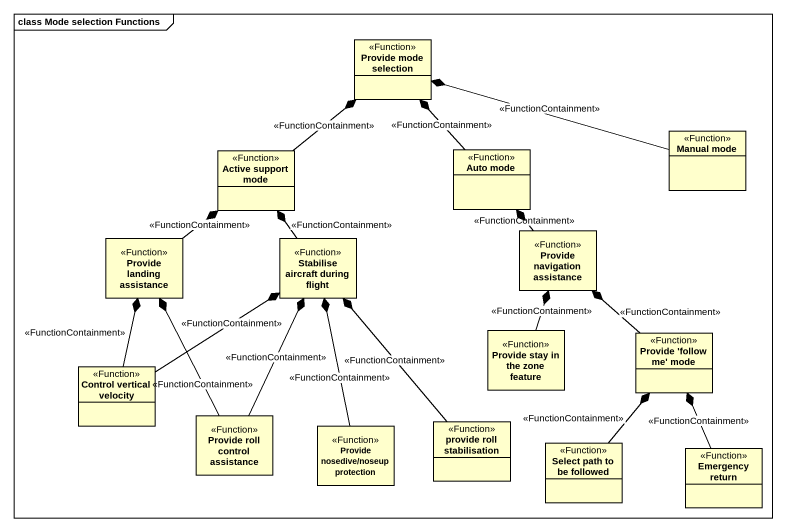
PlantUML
@startuml
mainframe class Mode selection Functions
hide circle
hide empty members
class "Provide mode selection" as Provide_mode_selection <<Function>>
class "Active support mode" as Active_support_mode <<Function>>
class "Auto mode" as Auto_mode <<Function>>
class "Manual mode" as Manual_mode <<Function>>
class "Provide landing assistance" as Provide_landing_assistance <<Function>>
class "Stabilise aircraft during flight" as Stabilise_aircraft_during <<Function>>
class "Provide navigation assistance" as Provide_navigation <<Function>>
class "Provide stay in the zone feature" as Provide_stay_in_the_zone <<Function>>
class "Provide 'follow me' mode" as Provide_follow_me_mode <<Function>>
class "Control vertical velocity" as Control_vertical_velocity <<Function>>
class "Provide roll control assistance" as Provide_roll_control <<Function>>
class "Provide nosedive/noseup protection" as Provide_nosedive_noseup <<Function>>
class "provide roll stabilisation" as provide_roll_stabilisation <<Function>>
class "Select path to be followed" as Select_path_to_be_followed <<Function>>
class "Emergency return" as Emergency_return <<Function>>
Active_support_mode -up-* Provide_mode_selection : <<FunctionContainment>>
Auto_mode -up-* Provide_mode_selection : <<FunctionContainment>>
Manual_mode -left-* Provide_mode_selection : <<FunctionContainment>>
Provide_landing_assistance -up-* Active_support_mode : <<FunctionContainment>>
Stabilise_aircraft_during -up-* Active_support_mode : <<FunctionContainment>>
Provide_navigation -up-* Auto_mode : <<FunctionContainment>>
Provide_stay_in_the_zone -up-* Provide_navigation : <<FunctionContainment>>
Provide_follow_me_mode -up-* Provide_navigation : <<FunctionContainment>>
Control_vertical_velocity -up-* Provide_landing_assistance : <<FunctionContainment>>
Control_vertical_velocity -up-* Stabilise_aircraft_during : <<FunctionContainment>>
Provide_roll_control -up-* Provide_landing_assistance : <<FunctionContainment>>
Provide_roll_control -up-* Stabilise_aircraft_during : <<FunctionContainment>>
Provide_nosedive_noseup -up-* Stabilise_aircraft_during : <<FunctionContainment>>
provide_roll_stabilisation -up-* Stabilise_aircraft_during : <<FunctionContainment>>
Select_path_to_be_followed -up-* Provide_follow_me_mode : <<FunctionContainment>>
Emergency_return -up-* Provide_follow_me_mode : <<FunctionContainment>>
@enduml
